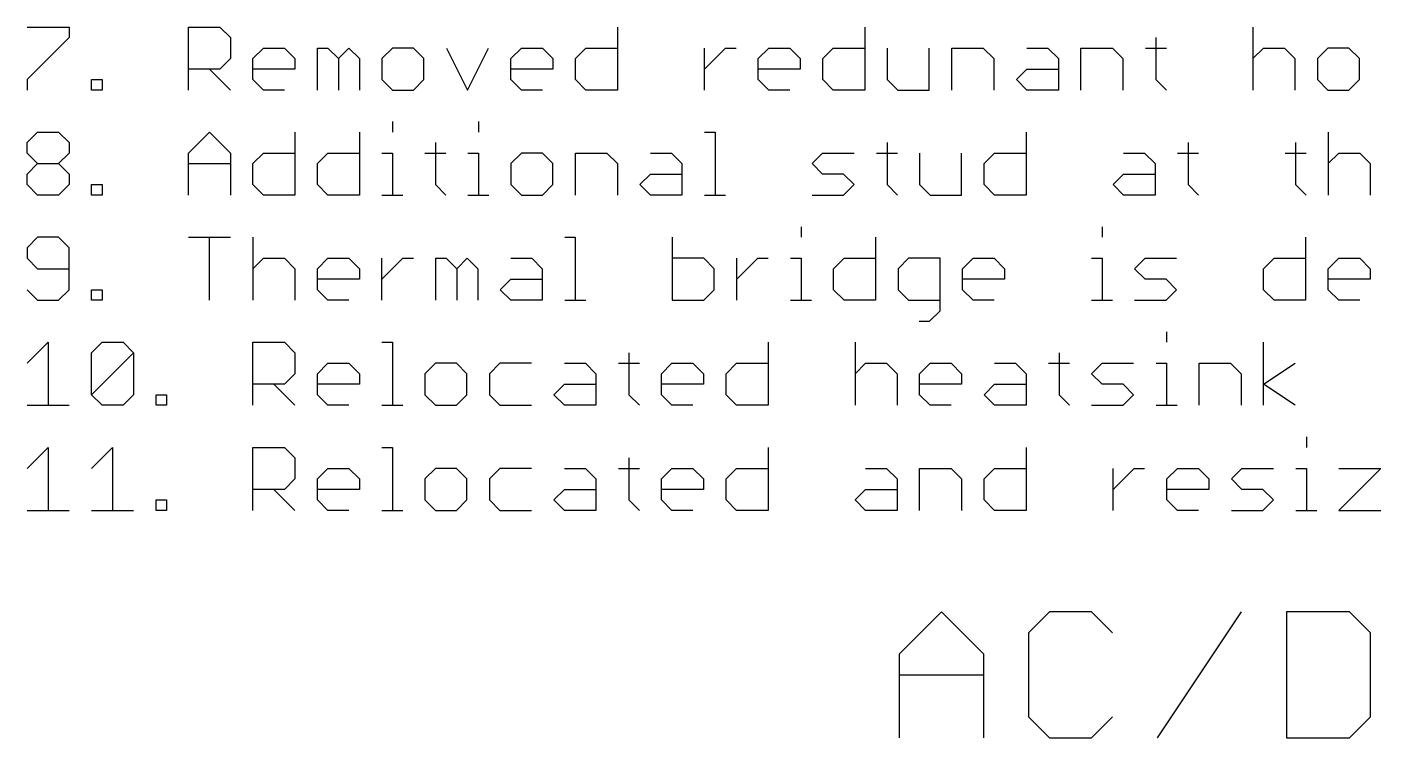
# Model space of a CAD drawing. Extents: x -9 to 622, y -48 to 444.
# Drawn here: x 319.13 to 367.43, y 391.75 to 417.12 of the extents above; entities that cross this region are included whole.
import ezdxf

# ---------------------------------------------------------------- set-up
doc = ezdxf.new("R2010")
doc.units = 0
doc.layers.add('119', color=1, linetype='CONTINUOUS')
doc.layers.add('47', color=2, linetype='CONTINUOUS')

msp = doc.modelspace()

# ---------------------------------------------------------------- linework, layer by layer
at = {"layer": '119'}
for p, q in [((319.127, 417.1249), (320.6256, 417.1249)), ((320.6256, 417.1249), (320.6256, 416.7503)), ((324.8819, 414.877), (324.8819, 417.1249)), ((324.8819, 417.1249), (326.0059, 417.1249)), ((326.0059, 417.1249), (326.3805, 416.7503)), ((340.1923, 417.1249), (340.1923, 414.877)), ((349.0165, 417.1249), (349.0165, 414.877)), ((362.8643, 417.1249), (362.8643, 414.877)), ((320.6256, 416.7503), (319.127, 415.2517)), ((326.3805, 416.7503), (326.3805, 416.001)), ((359.4024, 416.7503), (359.4024, 415.2517)), ((326.3805, 416.001), (326.0059, 415.6263)), ((327.1839, 416.001), (327.5585, 416.3756)), ((327.1839, 415.2517), (327.1839, 416.001)), ((327.5585, 416.3756), (328.3078, 416.3756)), ((328.3078, 416.3756), (328.6825, 416.001)), ((328.6825, 416.001), (328.6825, 415.6263)), ((329.4858, 414.877), (329.4858, 416.3756)), ((329.4858, 416.3756), (329.8605, 416.3756)), ((329.8605, 416.3756), (330.2352, 416.001)), ((330.2352, 416.001), (330.6098, 416.3756)), ((330.2352, 416.001), (330.2352, 414.877)), ((330.6098, 416.3756), (330.9845, 416.001)), ((330.9845, 416.001), (330.9845, 414.877)), ((332.1625, 416.3756), (331.7878, 416.001)), ((331.7878, 416.001), (331.7878, 415.2517)), ((332.9118, 416.3756), (332.1625, 416.3756)), ((333.2864, 416.001), (332.9118, 416.3756)), ((333.2864, 415.2517), (333.2864, 416.001)), ((334.0898, 416.3756), (334.8391, 414.877)), ((334.8391, 414.877), (335.5884, 416.3756)), ((336.3917, 416.001), (336.7664, 416.3756)), ((336.3917, 415.2517), (336.3917, 416.001)), ((336.7664, 416.3756), (337.5157, 416.3756)), ((337.5157, 416.3756), (337.8904, 416.001)), ((337.8904, 416.001), (337.8904, 415.6263)), ((338.6937, 416.001), (339.0684, 416.3756)), ((338.6937, 415.2517), (338.6937, 416.001)), ((339.0684, 416.3756), (340.1923, 416.3756)), ((343.2976, 414.877), (343.2976, 416.3756)), ((343.2976, 415.6263), (344.0469, 416.3756)), ((344.0469, 416.3756), (344.4216, 416.3756)), ((345.2159, 416.001), (345.5906, 416.3756)), ((345.2159, 415.2517), (345.2159, 416.001)), ((345.5906, 416.3756), (346.3399, 416.3756)), ((346.3399, 416.3756), (346.7146, 416.001)), ((346.7146, 416.001), (346.7146, 415.6263)), ((347.5179, 416.001), (347.8926, 416.3756)), ((347.5179, 415.2517), (347.5179, 416.001)), ((347.8926, 416.3756), (349.0165, 416.3756)), ((349.8199, 416.3756), (349.8199, 415.2517)), ((351.3185, 414.877), (351.3185, 416.3756)), ((352.1218, 414.877), (352.1218, 416.3756)), ((352.1218, 416.3756), (353.2458, 416.3756)), ((353.2458, 416.3756), (353.6205, 416.001)), ((353.6205, 416.001), (353.6205, 414.877)), ((354.7985, 416.3756), (355.5478, 416.3756)), ((355.5478, 416.3756), (355.9224, 416.001)), ((355.9224, 416.001), (355.9224, 414.877)), ((356.7258, 414.877), (356.7258, 416.3756)), ((356.7258, 416.3756), (357.8497, 416.3756)), ((357.8497, 416.3756), (358.2244, 416.001)), ((358.2244, 416.001), (358.2244, 414.877)), ((359.0277, 416.3756), (359.777, 416.3756)), ((362.8643, 416.001), (363.239, 416.3756)), ((363.239, 416.3756), (363.9883, 416.3756)), ((363.9883, 416.3756), (364.363, 416.001)), ((364.363, 416.001), (364.363, 414.877)), ((365.541, 416.3756), (365.1663, 416.001)), ((365.1663, 416.001), (365.1663, 415.2517)), ((366.2903, 416.3756), (365.541, 416.3756)), ((366.6649, 416.001), (366.2903, 416.3756)), ((366.6649, 415.2517), (366.6649, 416.001)), ((326.0059, 415.6263), (324.8819, 415.6263)), ((325.6312, 415.6263), (326.3805, 414.877)), ((328.6825, 415.6263), (327.1839, 415.6263)), ((337.8904, 415.6263), (336.3917, 415.6263)), ((346.7146, 415.6263), (345.2159, 415.6263)), ((354.4238, 415.2517), (354.7985, 415.6263)), ((354.7985, 415.6263), (355.9224, 415.6263)), ((319.127, 415.2517), (319.127, 414.877)), ((321.429, 414.877), (321.429, 415.2517)), ((321.429, 415.2517), (321.8036, 415.2517)), ((321.8036, 415.2517), (321.8036, 414.877)), ((327.5585, 414.877), (327.1839, 415.2517)), ((331.7878, 415.2517), (332.1625, 414.877)), ((332.9118, 414.877), (333.2864, 415.2517)), ((336.7664, 414.877), (336.3917, 415.2517)), ((339.0684, 414.877), (338.6937, 415.2517)), ((345.5906, 414.877), (345.2159, 415.2517)), ((347.8926, 414.877), (347.5179, 415.2517)), ((349.8199, 415.2517), (350.1945, 414.877)), ((354.7985, 414.877), (354.4238, 415.2517)), ((359.4024, 415.2517), (359.777, 414.877)), ((365.1663, 415.2517), (365.541, 414.877)), ((366.2903, 414.877), (366.6649, 415.2517)), ((321.8036, 414.877), (321.429, 414.877)), ((328.3078, 414.877), (327.5585, 414.877)), ((332.1625, 414.877), (332.9118, 414.877)), ((337.5157, 414.877), (336.7664, 414.877)), ((340.1923, 414.877), (339.0684, 414.877)), ((346.3399, 414.877), (345.5906, 414.877)), ((349.0165, 414.877), (347.8926, 414.877)), ((350.1945, 414.877), (351.3185, 414.877)), ((355.9224, 414.877), (354.7985, 414.877)), ((365.541, 414.877), (366.2903, 414.877)), ((332.1625, 413.7496), (332.1625, 413.3749)), ((335.2318, 413.7496), (335.2318, 413.3749)), ((319.127, 413.0003), (319.5017, 413.3749)), ((319.5017, 413.3749), (320.251, 413.3749)), ((320.251, 413.3749), (320.6256, 413.0003)), ((324.8819, 412.6256), (325.6312, 413.3749)), ((325.6312, 413.3749), (326.3805, 412.6256)), ((328.6825, 413.3749), (328.6825, 411.127)), ((330.9845, 413.3749), (330.9845, 411.127)), ((343.2976, 413.3749), (343.6723, 413.3749)), ((343.6723, 413.3749), (343.6723, 411.127)), ((354.7714, 413.3749), (354.7714, 411.127)), ((365.55, 413.3749), (365.55, 411.127)), ((319.127, 412.6256), (319.127, 413.0003)), ((319.5017, 412.251), (319.127, 412.6256)), ((320.6256, 412.6256), (320.251, 412.251)), ((320.6256, 413.0003), (320.6256, 412.6256)), ((324.8819, 411.127), (324.8819, 412.6256)), ((326.3805, 412.6256), (326.3805, 411.127)), ((327.1839, 412.251), (327.5585, 412.6256)), ((327.5585, 412.6256), (328.6825, 412.6256)), ((329.4858, 412.251), (329.8605, 412.6256)), ((329.8605, 412.6256), (330.9845, 412.6256)), ((331.7878, 412.6256), (332.1625, 412.6256)), ((332.1625, 412.6256), (332.1625, 411.127)), ((333.3225, 412.6256), (334.0718, 412.6256)), ((333.6971, 413.0003), (333.6971, 411.5017)), ((334.8571, 412.6256), (335.2318, 412.6256)), ((335.2318, 412.6256), (335.2318, 411.127)), ((336.7664, 412.6256), (336.3917, 412.251)), ((337.5157, 412.6256), (336.7664, 412.6256)), ((337.8904, 412.251), (337.5157, 412.6256)), ((338.6937, 411.127), (338.6937, 412.6256)), ((338.6937, 412.6256), (339.8177, 412.6256)), ((339.8177, 412.6256), (340.1923, 412.251)), ((341.3703, 412.6256), (342.1196, 412.6256)), ((342.1196, 412.6256), (342.4943, 412.251)), ((347.1342, 412.251), (347.5089, 412.6256)), ((347.5089, 412.6256), (348.6329, 412.6256)), ((349.4362, 412.6256), (350.1855, 412.6256)), ((349.8109, 413.0003), (349.8109, 411.5017)), ((350.9709, 412.6256), (350.9709, 411.5017)), ((352.4695, 411.127), (352.4695, 412.6256)), ((353.2728, 412.251), (353.6475, 412.6256)), ((353.6475, 412.6256), (354.7714, 412.6256)), ((358.2514, 412.6256), (359.0007, 412.6256)), ((359.0007, 412.6256), (359.3754, 412.251)), ((360.1787, 412.6256), (360.928, 412.6256)), ((360.5534, 413.0003), (360.5534, 411.5017)), ((364.0153, 412.6256), (364.7646, 412.6256)), ((364.39, 413.0003), (364.39, 411.5017)), ((365.55, 412.251), (365.9246, 412.6256)), ((365.9246, 412.6256), (366.6739, 412.6256)), ((366.6739, 412.6256), (367.0486, 412.251)), ((319.127, 411.8763), (319.5017, 412.251)), ((319.5017, 412.251), (320.251, 412.251)), ((320.251, 412.251), (320.6256, 411.8763)), ((324.8819, 412.251), (326.3805, 412.251)), ((327.1839, 411.5017), (327.1839, 412.251)), ((329.4858, 411.5017), (329.4858, 412.251)), ((336.3917, 412.251), (336.3917, 411.5017)), ((337.8904, 411.5017), (337.8904, 412.251)), ((340.1923, 412.251), (340.1923, 411.127)), ((342.4943, 412.251), (342.4943, 411.127)), ((347.5089, 411.8763), (347.1342, 412.251)), ((353.2728, 411.5017), (353.2728, 412.251)), ((359.3754, 412.251), (359.3754, 411.127)), ((367.0486, 412.251), (367.0486, 411.127)), ((319.127, 411.5017), (319.127, 411.8763)), ((320.6256, 411.8763), (320.6256, 411.5017)), ((340.9957, 411.5017), (341.3703, 411.8763)), ((341.3703, 411.8763), (342.4943, 411.8763)), ((348.2582, 411.8763), (347.5089, 411.8763)), ((348.6329, 411.5017), (348.2582, 411.8763)), ((357.8768, 411.5017), (358.2514, 411.8763)), ((358.2514, 411.8763), (359.3754, 411.8763)), ((319.5017, 411.127), (319.127, 411.5017)), ((320.251, 411.127), (319.5017, 411.127)), ((320.6256, 411.5017), (320.251, 411.127)), ((321.429, 411.127), (321.429, 411.5017)), ((321.429, 411.5017), (321.8036, 411.5017)), ((321.8036, 411.127), (321.429, 411.127)), ((321.8036, 411.5017), (321.8036, 411.127)), ((327.5585, 411.127), (327.1839, 411.5017)), ((328.6825, 411.127), (327.5585, 411.127)), ((329.8605, 411.127), (329.4858, 411.5017)), ((330.9845, 411.127), (329.8605, 411.127)), ((331.7878, 411.127), (332.5371, 411.127)), ((333.6971, 411.5017), (334.0718, 411.127)), ((334.8571, 411.127), (335.6064, 411.127)), ((336.3917, 411.5017), (336.7664, 411.127)), ((336.7664, 411.127), (337.5157, 411.127)), ((337.5157, 411.127), (337.8904, 411.5017)), ((341.3703, 411.127), (340.9957, 411.5017)), ((342.4943, 411.127), (341.3703, 411.127)), ((343.2976, 411.127), (344.0469, 411.127)), ((347.1342, 411.127), (348.2582, 411.127)), ((348.2582, 411.127), (348.6329, 411.5017)), ((349.8109, 411.5017), (350.1855, 411.127)), ((350.9709, 411.5017), (351.3455, 411.127)), ((351.3455, 411.127), (352.4695, 411.127)), ((353.6475, 411.127), (353.2728, 411.5017)), ((354.7714, 411.127), (353.6475, 411.127)), ((358.2514, 411.127), (357.8768, 411.5017)), ((359.3754, 411.127), (358.2514, 411.127)), ((360.5534, 411.5017), (360.928, 411.127)), ((364.39, 411.5017), (364.7646, 411.127)), ((346.7416, 409.9996), (346.7416, 409.6249)), ((357.4841, 409.9996), (357.4841, 409.6249)), ((319.5017, 409.6249), (319.127, 409.2503)), ((319.127, 409.2503), (319.127, 408.8756)), ((320.251, 409.6249), (319.5017, 409.6249)), ((320.6256, 409.2503), (320.251, 409.6249)), ((320.6256, 407.7517), (320.6256, 409.2503)), ((324.8819, 409.6249), (326.3805, 409.6249)), ((325.6312, 407.377), (325.6312, 409.6249)), ((327.1839, 409.6249), (327.1839, 407.377)), ((338.31, 409.6249), (338.6847, 409.6249)), ((338.6847, 409.6249), (338.6847, 407.377)), ((342.1467, 409.6249), (342.1467, 407.377)), ((349.4002, 409.6249), (349.4002, 407.377)), ((364.7466, 409.6249), (364.7466, 407.377)), ((319.127, 408.8756), (319.5017, 408.501)), ((327.1839, 408.501), (327.5585, 408.8756)), ((327.5585, 408.8756), (328.3078, 408.8756)), ((328.3078, 408.8756), (328.6825, 408.501)), ((329.4858, 408.501), (329.8605, 408.8756)), ((329.8605, 408.8756), (330.6098, 408.8756)), ((330.6098, 408.8756), (330.9845, 408.501)), ((331.7878, 407.377), (331.7878, 408.8756)), ((331.7878, 408.1263), (332.5371, 408.8756)), ((332.5371, 408.8756), (332.9118, 408.8756)), ((333.7061, 407.377), (333.7061, 408.8756)), ((333.7061, 408.8756), (334.0808, 408.8756)), ((334.0808, 408.8756), (334.4554, 408.501)), ((334.4554, 408.501), (334.8301, 408.8756)), ((334.8301, 408.8756), (335.2047, 408.501)), ((336.3827, 408.8756), (337.132, 408.8756)), ((337.132, 408.8756), (337.5067, 408.501)), ((343.2706, 408.8756), (342.1467, 408.8756)), ((343.6453, 408.501), (343.2706, 408.8756)), ((344.4486, 407.377), (344.4486, 408.8756)), ((344.4486, 408.1263), (345.1979, 408.8756)), ((345.1979, 408.8756), (345.5726, 408.8756)), ((346.3669, 408.8756), (346.7416, 408.8756)), ((346.7416, 408.8756), (346.7416, 407.377)), ((347.9016, 408.501), (348.2762, 408.8756)), ((348.2762, 408.8756), (349.4002, 408.8756)), ((350.5782, 408.8756), (350.2035, 408.501)), ((351.7021, 408.8756), (350.5782, 408.8756)), ((351.7021, 407.0023), (351.7021, 408.8756)), ((352.5055, 408.501), (352.8802, 408.8756)), ((352.8802, 408.8756), (353.6295, 408.8756)), ((353.6295, 408.8756), (354.0041, 408.501)), ((357.1094, 408.8756), (357.4841, 408.8756)), ((357.4841, 408.8756), (357.4841, 407.377)), ((358.6441, 408.501), (359.0187, 408.8756)), ((359.0187, 408.8756), (360.1427, 408.8756)), ((363.248, 408.501), (363.6227, 408.8756)), ((363.6227, 408.8756), (364.7466, 408.8756)), ((365.55, 408.501), (365.9246, 408.8756)), ((365.9246, 408.8756), (366.6739, 408.8756)), ((366.6739, 408.8756), (367.0486, 408.501)), ((319.5017, 408.501), (320.6256, 408.501)), ((328.6825, 408.501), (328.6825, 407.377)), ((329.4858, 407.7517), (329.4858, 408.501)), ((330.9845, 408.501), (330.9845, 408.1263)), ((334.4554, 408.501), (334.4554, 407.377)), ((335.2047, 408.501), (335.2047, 407.377)), ((337.5067, 408.501), (337.5067, 407.377)), ((343.6453, 407.7517), (343.6453, 408.501)), ((347.9016, 407.7517), (347.9016, 408.501)), ((350.2035, 408.501), (350.2035, 407.7517)), ((352.5055, 407.7517), (352.5055, 408.501)), ((354.0041, 408.501), (354.0041, 408.1263)), ((359.0187, 408.1263), (358.6441, 408.501)), ((363.248, 407.7517), (363.248, 408.501)), ((365.55, 407.7517), (365.55, 408.501)), ((367.0486, 408.501), (367.0486, 408.1263)), ((319.127, 407.7517), (319.5017, 407.377)), ((320.251, 407.377), (320.6256, 407.7517)), ((321.429, 407.377), (321.429, 407.7517)), ((321.429, 407.7517), (321.8036, 407.7517)), ((321.8036, 407.7517), (321.8036, 407.377)), ((330.9845, 408.1263), (329.4858, 408.1263)), ((329.8605, 407.377), (329.4858, 407.7517)), ((336.0081, 407.7517), (336.3827, 408.1263)), ((336.3827, 407.377), (336.0081, 407.7517)), ((336.3827, 408.1263), (337.5067, 408.1263)), ((343.2706, 407.377), (343.6453, 407.7517)), ((348.2762, 407.377), (347.9016, 407.7517)), ((350.2035, 407.7517), (350.5782, 407.377)), ((354.0041, 408.1263), (352.5055, 408.1263)), ((352.8802, 407.377), (352.5055, 407.7517)), ((359.768, 408.1263), (359.0187, 408.1263)), ((360.1427, 407.7517), (359.768, 408.1263)), ((359.768, 407.377), (360.1427, 407.7517)), ((363.6227, 407.377), (363.248, 407.7517)), ((367.0486, 408.1263), (365.55, 408.1263)), ((365.9246, 407.377), (365.55, 407.7517)), ((319.5017, 407.377), (320.251, 407.377)), ((321.8036, 407.377), (321.429, 407.377)), ((330.6098, 407.377), (329.8605, 407.377)), ((337.5067, 407.377), (336.3827, 407.377)), ((338.31, 407.377), (339.0593, 407.377)), ((342.1467, 407.377), (343.2706, 407.377)), ((346.3669, 407.377), (347.1162, 407.377)), ((349.4002, 407.377), (348.2762, 407.377)), ((350.5782, 407.377), (351.7021, 407.377)), ((353.6295, 407.377), (352.8802, 407.377)), ((357.1094, 407.377), (357.8587, 407.377)), ((358.6441, 407.377), (359.768, 407.377)), ((364.7466, 407.377), (363.6227, 407.377)), ((366.6739, 407.377), (365.9246, 407.377)), ((351.3275, 406.6277), (351.7021, 407.0023)), ((350.9528, 406.6277), (351.3275, 406.6277)), ((359.7861, 406.2496), (359.7861, 405.8749)), ((319.127, 405.1256), (319.8763, 405.8749)), ((319.8763, 405.8749), (319.8763, 403.627)), ((321.429, 405.5003), (321.8036, 405.8749)), ((321.8036, 405.8749), (322.5529, 405.8749)), ((322.5529, 405.8749), (322.9276, 405.5003)), ((327.1839, 403.627), (327.1839, 405.8749)), ((327.1839, 405.8749), (328.3078, 405.8749)), ((328.3078, 405.8749), (328.6825, 405.5003)), ((331.7878, 405.8749), (332.1625, 405.8749)), ((332.1625, 405.8749), (332.1625, 403.627)), ((345.5636, 405.8749), (345.5636, 403.627)), ((348.6689, 405.8749), (348.6689, 403.627)), ((363.248, 403.627), (363.248, 405.8749)), ((321.429, 404.0017), (321.429, 405.5003)), ((321.429, 404.0017), (322.9276, 405.5003)), ((322.9276, 405.5003), (322.9276, 404.0017)), ((328.6825, 405.5003), (328.6825, 404.751)), ((340.603, 405.5003), (340.603, 404.0017)), ((355.9494, 405.5003), (355.9494, 404.0017)), ((329.4858, 404.751), (329.8605, 405.1256)), ((329.8605, 405.1256), (330.6098, 405.1256)), ((330.6098, 405.1256), (330.9845, 404.751)), ((333.6971, 405.1256), (333.3225, 404.751)), ((334.4464, 405.1256), (333.6971, 405.1256)), ((334.8211, 404.751), (334.4464, 405.1256)), ((335.9991, 405.1256), (335.6244, 404.751)), ((337.123, 405.1256), (335.9991, 405.1256)), ((338.301, 405.1256), (339.0503, 405.1256)), ((339.0503, 405.1256), (339.425, 404.751)), ((340.2284, 405.1256), (340.9777, 405.1256)), ((341.763, 404.751), (342.1376, 405.1256)), ((342.1376, 405.1256), (342.887, 405.1256)), ((342.887, 405.1256), (343.2616, 404.751)), ((344.065, 404.751), (344.4396, 405.1256)), ((344.4396, 405.1256), (345.5636, 405.1256)), ((348.6689, 404.751), (349.0435, 405.1256)), ((349.0435, 405.1256), (349.7929, 405.1256)), ((349.7929, 405.1256), (350.1675, 404.751)), ((350.9709, 404.751), (351.3455, 405.1256)), ((351.3455, 405.1256), (352.0948, 405.1256)), ((352.0948, 405.1256), (352.4695, 404.751)), ((353.6475, 405.1256), (354.3968, 405.1256)), ((354.3968, 405.1256), (354.7714, 404.751)), ((355.5748, 405.1256), (356.3241, 405.1256)), ((357.1094, 404.751), (357.4841, 405.1256)), ((357.4841, 405.1256), (358.608, 405.1256)), ((359.4114, 405.1256), (359.7861, 405.1256)), ((359.7861, 405.1256), (359.7861, 403.627)), ((360.946, 403.627), (360.946, 405.1256)), ((360.946, 405.1256), (362.07, 405.1256)), ((362.07, 405.1256), (362.4447, 404.751)), ((363.248, 404.3763), (364.372, 405.1256)), ((328.3078, 404.3763), (327.1839, 404.3763)), ((327.9332, 404.3763), (328.6825, 403.627)), ((328.6825, 404.751), (328.3078, 404.3763)), ((329.4858, 404.0017), (329.4858, 404.751)), ((330.9845, 404.3763), (329.4858, 404.3763)), ((330.9845, 404.751), (330.9845, 404.3763)), ((333.3225, 404.751), (333.3225, 404.0017)), ((334.8211, 404.0017), (334.8211, 404.751)), ((335.6244, 404.751), (335.6244, 404.0017)), ((337.9264, 404.0017), (338.301, 404.3763)), ((338.301, 404.3763), (339.425, 404.3763)), ((339.425, 404.751), (339.425, 403.627)), ((341.763, 404.0017), (341.763, 404.751)), ((343.2616, 404.3763), (341.763, 404.3763)), ((343.2616, 404.751), (343.2616, 404.3763)), ((344.065, 404.0017), (344.065, 404.751)), ((350.1675, 404.751), (350.1675, 403.627)), ((350.9709, 404.0017), (350.9709, 404.751)), ((352.4695, 404.3763), (350.9709, 404.3763)), ((352.4695, 404.751), (352.4695, 404.3763)), ((353.2728, 404.0017), (353.6475, 404.3763)), ((353.6475, 404.3763), (354.7714, 404.3763)), ((354.7714, 404.751), (354.7714, 403.627)), ((357.4841, 404.3763), (357.1094, 404.751)), ((358.2334, 404.3763), (357.4841, 404.3763)), ((358.608, 404.0017), (358.2334, 404.3763)), ((362.4447, 404.751), (362.4447, 403.627)), ((364.372, 403.627), (363.248, 404.3763)), ((321.8036, 403.627), (321.429, 404.0017)), ((322.9276, 404.0017), (322.5529, 403.627)), ((323.7309, 403.627), (323.7309, 404.0017)), ((323.7309, 404.0017), (324.1056, 404.0017)), ((324.1056, 404.0017), (324.1056, 403.627)), ((329.8605, 403.627), (329.4858, 404.0017)), ((333.3225, 404.0017), (333.6971, 403.627)), ((334.4464, 403.627), (334.8211, 404.0017)), ((335.6244, 404.0017), (335.9991, 403.627)), ((338.301, 403.627), (337.9264, 404.0017)), ((340.603, 404.0017), (340.9777, 403.627)), ((342.1376, 403.627), (341.763, 404.0017)), ((344.4396, 403.627), (344.065, 404.0017)), ((351.3455, 403.627), (350.9709, 404.0017)), ((353.6475, 403.627), (353.2728, 404.0017)), ((355.9494, 404.0017), (356.3241, 403.627)), ((358.2334, 403.627), (358.608, 404.0017)), ((319.127, 403.627), (320.6256, 403.627)), ((322.5529, 403.627), (321.8036, 403.627)), ((324.1056, 403.627), (323.7309, 403.627)), ((330.6098, 403.627), (329.8605, 403.627)), ((331.7878, 403.627), (332.5371, 403.627)), ((333.6971, 403.627), (334.4464, 403.627)), ((335.9991, 403.627), (337.123, 403.627)), ((339.425, 403.627), (338.301, 403.627)), ((342.887, 403.627), (342.1376, 403.627)), ((345.5636, 403.627), (344.4396, 403.627)), ((352.0948, 403.627), (351.3455, 403.627)), ((354.7714, 403.627), (353.6475, 403.627)), ((357.1094, 403.627), (358.2334, 403.627)), ((359.4114, 403.627), (360.1607, 403.627)), ((364.7736, 402.4996), (364.7736, 402.1249)), ((319.127, 401.3756), (319.8763, 402.1249)), ((319.8763, 402.1249), (319.8763, 399.877)), ((321.429, 401.3756), (322.1783, 402.1249)), ((322.1783, 402.1249), (322.1783, 399.877)), ((327.1839, 399.877), (327.1839, 402.1249)), ((327.1839, 402.1249), (328.3078, 402.1249)), ((328.3078, 402.1249), (328.6825, 401.7503)), ((331.7878, 402.1249), (332.1625, 402.1249)), ((332.1625, 402.1249), (332.1625, 399.877)), ((345.5636, 402.1249), (345.5636, 399.877)), ((354.7714, 402.1249), (354.7714, 399.877)), ((328.6825, 401.7503), (328.6825, 401.001)), ((340.603, 401.7503), (340.603, 400.2517)), ((328.6825, 401.001), (328.3078, 400.6263)), ((329.4858, 401.001), (329.8605, 401.3756)), ((329.4858, 400.2517), (329.4858, 401.001)), ((329.8605, 401.3756), (330.6098, 401.3756)), ((330.6098, 401.3756), (330.9845, 401.001)), ((330.9845, 401.001), (330.9845, 400.6263)), ((333.6971, 401.3756), (333.3225, 401.001)), ((333.3225, 401.001), (333.3225, 400.2517)), ((334.4464, 401.3756), (333.6971, 401.3756)), ((334.8211, 401.001), (334.4464, 401.3756)), ((334.8211, 400.2517), (334.8211, 401.001)), ((335.9991, 401.3756), (335.6244, 401.001)), ((335.6244, 401.001), (335.6244, 400.2517)), ((337.123, 401.3756), (335.9991, 401.3756)), ((338.301, 401.3756), (339.0503, 401.3756)), ((339.0503, 401.3756), (339.425, 401.001)), ((339.425, 401.001), (339.425, 399.877)), ((340.2284, 401.3756), (340.9777, 401.3756)), ((341.763, 401.001), (342.1376, 401.3756)), ((341.763, 400.2517), (341.763, 401.001)), ((342.1376, 401.3756), (342.887, 401.3756)), ((342.887, 401.3756), (343.2616, 401.001)), ((343.2616, 401.001), (343.2616, 400.6263)), ((344.065, 401.001), (344.4396, 401.3756)), ((344.065, 400.2517), (344.065, 401.001)), ((344.4396, 401.3756), (345.5636, 401.3756)), ((349.0435, 401.3756), (349.7929, 401.3756)), ((349.7929, 401.3756), (350.1675, 401.001)), ((350.1675, 401.001), (350.1675, 399.877)), ((350.9709, 399.877), (350.9709, 401.3756)), ((350.9709, 401.3756), (352.0948, 401.3756)), ((352.0948, 401.3756), (352.4695, 401.001)), ((352.4695, 401.001), (352.4695, 399.877)), ((353.2728, 401.001), (353.6475, 401.3756)), ((353.2728, 400.2517), (353.2728, 401.001)), ((353.6475, 401.3756), (354.7714, 401.3756)), ((357.8768, 399.877), (357.8768, 401.3756)), ((357.8768, 400.6263), (358.6261, 401.3756)), ((358.6261, 401.3756), (359.0007, 401.3756)), ((359.7951, 401.001), (360.1697, 401.3756)), ((359.7951, 400.2517), (359.7951, 401.001)), ((360.1697, 401.3756), (360.919, 401.3756)), ((360.919, 401.3756), (361.2937, 401.001)), ((361.2937, 401.001), (361.2937, 400.6263)), ((362.097, 401.001), (362.4717, 401.3756)), ((362.4717, 400.6263), (362.097, 401.001)), ((362.4717, 401.3756), (363.5956, 401.3756)), ((364.399, 401.3756), (364.7736, 401.3756)), ((364.7736, 401.3756), (364.7736, 399.877)), ((365.9336, 401.3756), (367.4322, 401.3756)), ((367.4322, 401.3756), (365.9336, 399.877)), ((328.3078, 400.6263), (327.1839, 400.6263)), ((327.9332, 400.6263), (328.6825, 399.877)), ((330.9845, 400.6263), (329.4858, 400.6263)), ((337.9264, 400.2517), (338.301, 400.6263)), ((338.301, 400.6263), (339.425, 400.6263)), ((343.2616, 400.6263), (341.763, 400.6263)), ((348.6689, 400.2517), (349.0435, 400.6263)), ((349.0435, 400.6263), (350.1675, 400.6263)), ((361.2937, 400.6263), (359.7951, 400.6263)), ((363.221, 400.6263), (362.4717, 400.6263)), ((363.5956, 400.2517), (363.221, 400.6263)), ((323.7309, 399.877), (323.7309, 400.2517)), ((323.7309, 400.2517), (324.1056, 400.2517)), ((324.1056, 400.2517), (324.1056, 399.877)), ((329.8605, 399.877), (329.4858, 400.2517)), ((333.3225, 400.2517), (333.6971, 399.877)), ((334.4464, 399.877), (334.8211, 400.2517)), ((335.6244, 400.2517), (335.9991, 399.877)), ((338.301, 399.877), (337.9264, 400.2517)), ((340.603, 400.2517), (340.9777, 399.877)), ((342.1376, 399.877), (341.763, 400.2517)), ((344.4396, 399.877), (344.065, 400.2517)), ((349.0435, 399.877), (348.6689, 400.2517)), ((353.6475, 399.877), (353.2728, 400.2517)), ((360.1697, 399.877), (359.7951, 400.2517)), ((363.221, 399.877), (363.5956, 400.2517)), ((319.127, 399.877), (320.6256, 399.877)), ((321.429, 399.877), (322.9276, 399.877)), ((324.1056, 399.877), (323.7309, 399.877)), ((330.6098, 399.877), (329.8605, 399.877)), ((331.7878, 399.877), (332.5371, 399.877)), ((333.6971, 399.877), (334.4464, 399.877)), ((335.9991, 399.877), (337.123, 399.877)), ((339.425, 399.877), (338.301, 399.877)), ((342.887, 399.877), (342.1376, 399.877)), ((345.5636, 399.877), (344.4396, 399.877)), ((350.1675, 399.877), (349.0435, 399.877)), ((354.7714, 399.877), (353.6475, 399.877)), ((360.919, 399.877), (360.1697, 399.877)), ((362.097, 399.877), (363.221, 399.877)), ((364.399, 399.877), (365.1483, 399.877)), ((365.9336, 399.877), (367.4322, 399.877))]:
    msp.add_line(p, q, dxfattribs=at)
at = {"layer": '47'}
for p, q in [((350.254, 394.7512), (351.7526, 396.2498)), ((351.7526, 396.2498), (353.2512, 394.7512)), ((355.6072, 396.2498), (354.8579, 395.5005)), ((357.1059, 396.2498), (355.6072, 396.2498)), ((357.8552, 395.5005), (357.1059, 396.2498)), ((359.4619, 391.754), (362.4591, 396.2498)), ((364.0658, 396.2498), (364.0658, 391.754)), ((366.3137, 396.2498), (364.0658, 396.2498)), ((367.063, 395.5005), (366.3137, 396.2498)), ((354.8579, 395.5005), (354.8579, 392.5033)), ((367.063, 392.5033), (367.063, 395.5005)), ((350.254, 391.754), (350.254, 394.7512)), ((353.2512, 394.7512), (353.2512, 391.754)), ((350.254, 394.0019), (353.2512, 394.0019)), ((354.8579, 392.5033), (355.6072, 391.754)), ((357.1059, 391.754), (357.8552, 392.5033)), ((366.3137, 391.754), (367.063, 392.5033)), ((355.6072, 391.754), (357.1059, 391.754)), ((364.0658, 391.754), (366.3137, 391.754))]:
    msp.add_line(p, q, dxfattribs=at)

doc.saveas('drawing.dxf')
